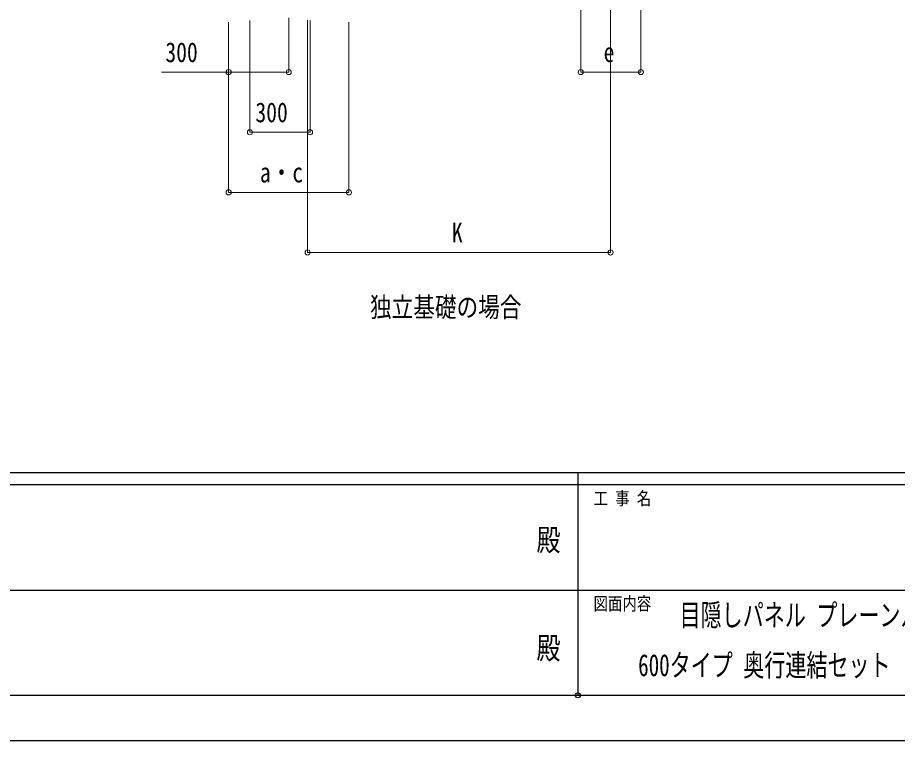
# Model space of a CAD drawing. Units: millimetres, scale not verified. Extents: x -12615 to 12615, y -8910 to 8910.
# Drawn here: x -2811 to 1580, y -8910 to -5303 of the extents above; entities that cross this region are included whole.
import ezdxf
from ezdxf.enums import TextEntityAlignment as Align

# ---------------------------------------------------------------- set-up
doc = ezdxf.new("R2010")
doc.units = ezdxf.units.MM
doc.header["$LTSCALE"] = 50
doc.header["$PDMODE"] = 32
doc.header["$PDSIZE"] = 25
doc.layers.add('0-2_USER1', color=3, linetype='Continuous')
doc.layers.add('0-8_YKK_ZWAK', color=7, linetype='Continuous')
doc.layers.add('0-7_YKK_D', color=6, linetype='Continuous', lineweight=18)
doc.styles.add('ＭＳ ゴシック', font='')
doc.styles.get('ＭＳ ゴシック').set_extended_font_data('MS Gothic')

msp = doc.modelspace()

# ---------------------------------------------------------------- linework, layer by layer
at = {"layer": '0-7_YKK_D'}
for p, q in [((-0.15, -5126), (-0.15, -5576)), ((148.6, -5126), (148.6, -6476)), ((299.85, -5126), (299.85, -5576)), ((-1457.41, -5303.48), (-1457.41, -5576)), ((-1757.41, -5325), (-1757.41, -6176)), ((-1757.41, -5325), (-1757.41, -5576)), ((-1651.41, -5317.23), (-1651.41, -5876)), ((-1363.41, -5315.65), (-1363.41, -6476)), ((-1351.41, -5317.61), (-1351.41, -5876)), ((-1157.41, -5325), (-1157.41, -6176)), ((-0.15, -5575), (299.85, -5575)), ((-1651.41, -5875), (-1351.41, -5875)), ((-1757.41, -6175), (-1157.41, -6175)), ((-1363.41, -6475), (148.6, -6475))]:
    msp.add_line(p, q, dxfattribs=at)
msp.add_lwpolyline([(-1457.41, -5575), (-1757.41, -5575), (-2093.21, -5575)], dxfattribs=at)
for centre in [(-1757.41, -5575), (-1457.41, -5575), (-0.15, -5575), (299.85, -5575), (-1651.41, -5875), (-1351.41, -5875), (-1757.41, -6175), (-1157.41, -6175), (-1363.41, -6475), (148.6, -6475)]:
    msp.add_circle(centre, 12.75, dxfattribs=at)
at = {"layer": '0-8_YKK_ZWAK'}
for p, q in [((11685.06, -7575), (-11714.94, -7575)), ((-14.94, -7575), (-14.94, -8685)), ((-14.94, -7635), (-3914.94, -7635)), ((3885.06, -7635), (-14.94, -7635)), ((-3892.44, -8160), (-14.94, -8160)), ((-14.94, -8160), (3885.06, -8160)), ((-3914.94, -8685), (-14.94, -8685)), ((-14.94, -8685), (3885.06, -8685))]:
    msp.add_line(p, q, dxfattribs=at)
msp.add_lwpolyline([(-12615, -8910), (12615, -8910), (12615, 8910), (-12615, 8910)], close=True, dxfattribs=at)
msp.add_point((-14.94, -8685), dxfattribs=at)

# ---------------------------------------------------------------- texts
at = {"layer": '0-2_USER1', "style": 'ＭＳ ゴシック'}
for s, height, width, p in [('独立基礎の場合', 98.97, 0.8, (-1052, -6827)), ('目隠しパネル プレーンルーフ テラス屋根 横格子', 110, 0.7, (493.06, -8372.5)), ('600タイプ 奥行連結セット（連結部基礎一体） 納まり図', 110, 0.7, (286.56, -8622.5))]:
    msp.add_text(s, height=height, dxfattribs=dict(at, width=width)).set_placement(p, align=Align.BOTTOM_LEFT)
at = {"layer": '0-7_YKK_D', "style": 'ＭＳ ゴシック', "width": 0.8}
for s, p in [('300', (-2073.21, -5555)), ('e', (113.85, -5555)), ('300', (-1623.81, -5855)), ('a・c', (-1601.41, -6155)), ('K', (-643.4, -6455))]:
    msp.add_text(s, height=98.97, dxfattribs=at).set_placement(p, align=Align.BOTTOM_LEFT)
at = {"layer": '0-8_YKK_ZWAK', "style": 'ＭＳ ゴシック', "width": 0.8}
for s, height, p in [('工 事 名', 65.98, (63.81, -7755)), ('殿', 110, (-221, -7997.5)), ('図面内容', 65.98, (63.81, -8280)), ('殿', 110, (-221, -8537.5))]:
    msp.add_text(s, height=height, dxfattribs=at).set_placement(p, align=Align.BOTTOM_LEFT)

doc.saveas('drawing.dxf')
